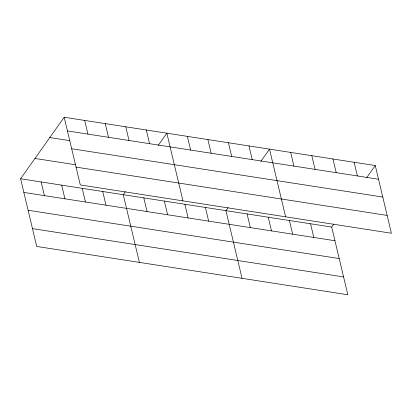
<?xml version="1.0" encoding="UTF-8"?>
<svg xmlns="http://www.w3.org/2000/svg" width="412" height="412" viewBox="0 0 412 412"><rect width="100%" height="100%" fill="white"/><g stroke="black" fill="none" stroke-linecap="round" stroke-linejoin="round"><path stroke-width="0.62" d="M333.859 224.02L331.701 227.064L347.831 294.755L36.725 246.448L20.6 178.757L64.169 117.245L375.275 165.552L391.4 233.243L80.299 184.937L64.169 117.245M125.423 191.652L123.265 194.696L139.39 262.387M158.208 145.369L166.834 133.189L182.959 200.881M228.083 207.591L225.93 210.64L242.055 278.327M260.873 161.308L269.5 149.129L285.624 216.82M366.649 177.732L375.275 165.552M67.429 130.928L378.535 179.235M49.79 137.546L69.705 140.636M71.678 148.753L382.779 197.06M34.979 158.455L75.422 164.738M76.05 167.112L387.156 215.419M20.6 178.757L331.701 227.064M23.86 192.435L334.961 240.742M28.104 210.259L339.21 258.566M32.481 228.624L343.582 276.931M354.119 162.266L357.379 175.95M332.963 158.986L336.223 172.664M311.807 155.7L315.067 169.378M310.55 223.778L313.805 237.456M290.656 152.414L293.911 166.093M289.394 220.492L292.654 234.176M268.238 217.206L271.498 230.89M248.966 145.941L252.226 159.624M247.082 213.921L250.342 227.604M228.433 142.753L231.693 156.431M207.9 139.565L211.16 153.243M205.397 207.452L208.652 221.131M187.367 136.377L190.627 150.056M184.864 204.259L188.119 217.943M164.331 201.071L167.591 214.755M146.301 130.001L149.561 143.68M143.798 197.884L147.058 211.567M125.768 126.814L129.028 140.492M105.235 123.621L108.495 137.304M102.732 191.508L105.992 205.191M84.702 120.433L87.962 134.116M82.199 188.32L85.459 202.004M61.666 185.132L64.926 198.811M41.133 181.944L44.393 195.623"/></g></svg>
